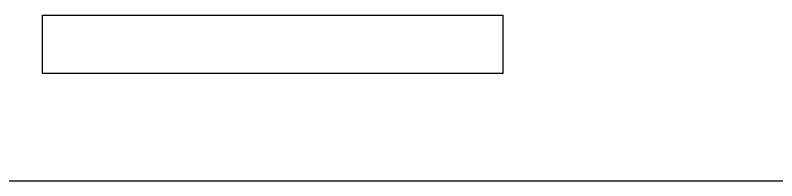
# Model space of a CAD drawing. Header units: metres. Extents: x -75 to 75, y -62 to 92.
# Drawn here: x -14.1 to 27.61, y -62.5 to -53.4 of the extents above; entities that cross this region are included whole.
import ezdxf

# ---------------------------------------------------------------- set-up
doc = ezdxf.new("R2010")
doc.units = ezdxf.units.M

msp = doc.modelspace()

# ---------------------------------------------------------------- linework, layer by layer
for p, q in [((-12.6, -56.6), (-12.6, -53.4)), ((-12.6, -53.4), (12.6, -53.4)), ((12.6, -53.4), (12.6, -56.6)), ((12.6, -56.6), (-12.6, -56.6)), ((-70, -62.5), (70, -62.5))]:
    msp.add_line(p, q)

doc.saveas('drawing.dxf')
